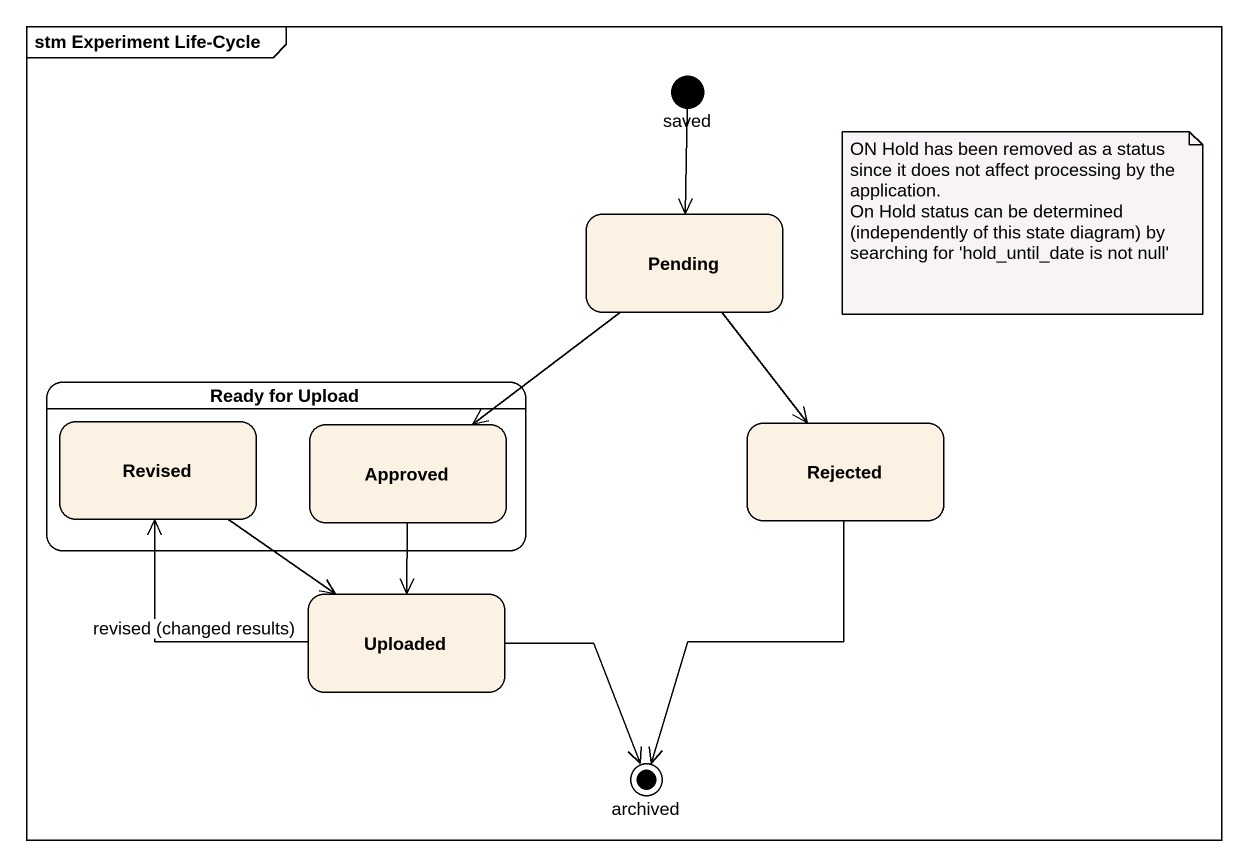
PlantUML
@startuml
mainframe stm Experiment Life-Cycle
hide empty description
state saved <<start>>
state Pending
state "Ready for Upload" as Ready_for_Upload {
  state Revised
  state Approved
}
state Rejected
state Uploaded
state archived <<end>>
saved --> Pending
Pending --> Approved
Pending --> Rejected
Revised --> Uploaded
Approved --> Uploaded
Rejected --> archived
Uploaded -up-> Revised : revised (changed results)
Uploaded -right-> archived
note as N1
  ON Hold has been removed as a status since it does not affect processing by the application.
  On Hold status can be determined (independently of this state diagram) by searching for 'hold_until_date is not null'
end note
@enduml
